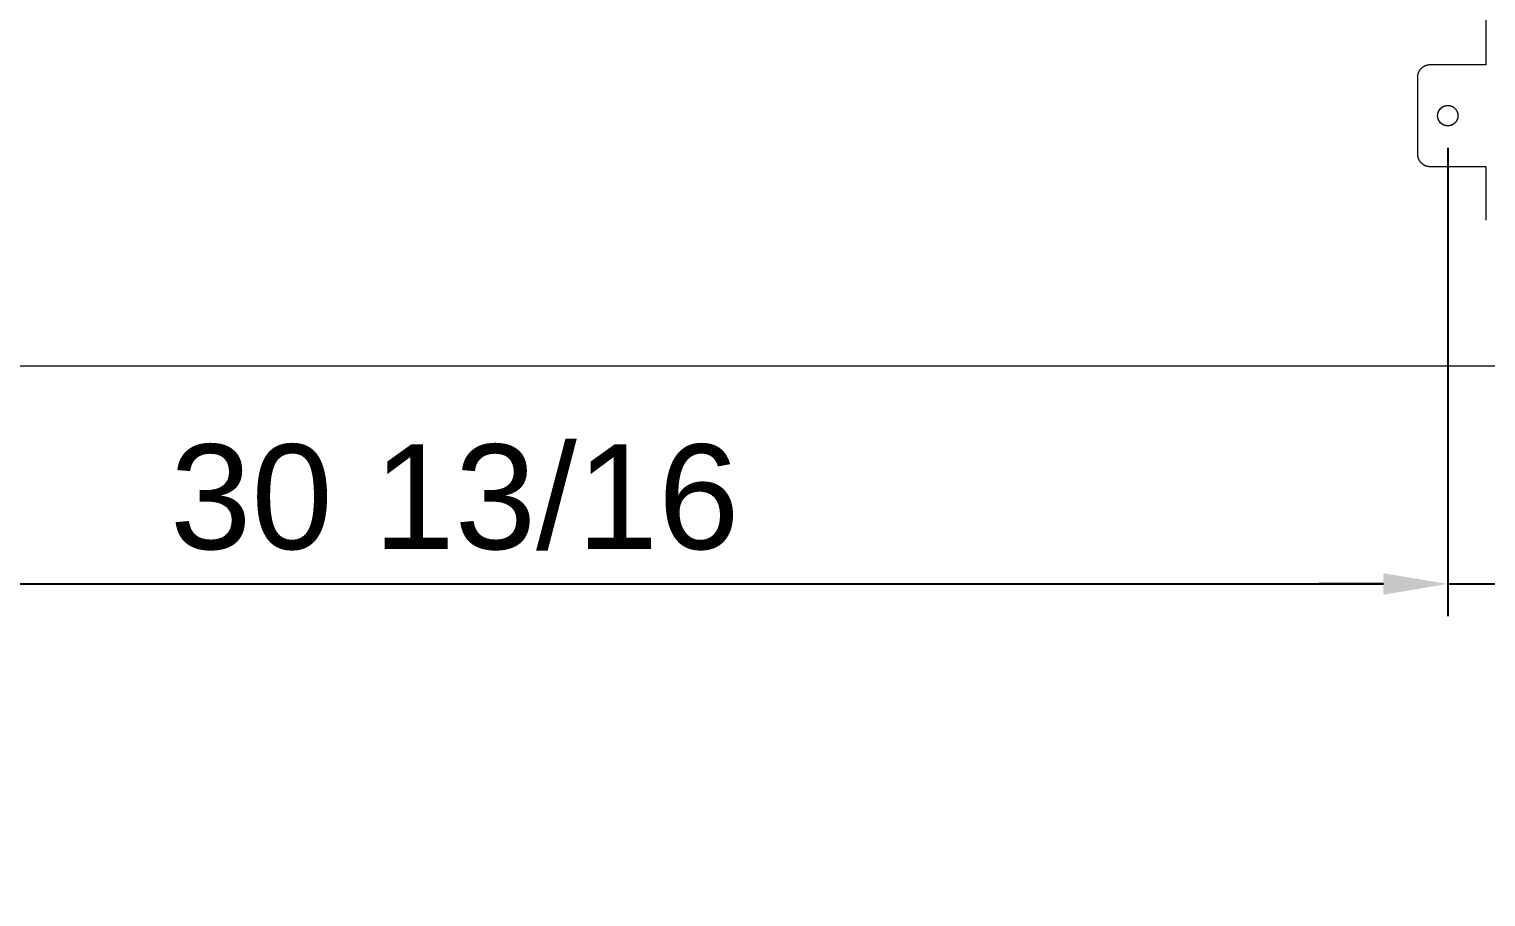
# Model space of a CAD drawing. Header units: inches. Extents: x -12 to 176, y -4 to 123.
# Drawn here: x 13.36 to 35.97, y -3.51 to 9.95 of the extents above; entities that cross this region are included whole.
import ezdxf

# ---------------------------------------------------------------- set-up
doc = ezdxf.new("R2010")
doc.units = ezdxf.units.IN
doc.layers.add('ZANO_R', color=7, linetype='Continuous', lineweight=0)
doc.layers.add('ZANO_W', color=1, linetype='Continuous', lineweight=0)
doc.styles.get("Standard").update_dxf_attribs({"font": 'arial.ttf'})
doc.dimstyles.new('amerykanie', dxfattribs={"dimtxt": 50, "dimasz": 50, "dimexe": 0.5, "dimexo": 0.5, "dimgap": 1, "dimtad": 1, "dimdec": 0, "dimzin": 0, "dimlunit": 5, "dimtxsty": 'Standard', "dimcen": 0.09, "dimclrd": 1, "dimclre": 1, "dimclrt": 1, "dimazin": 0, "dimtfac": 1, "dimtdec": 0, "dimtmove": 0, "dimatfit": 3, "dimfxl": 1, "dimtzin": 0, "dimarcsym": 1})

# ---------------------------------------------------------------- blocks, each defined once
blk = doc.blocks.new('*D362')
at = {"layer": 'ZANO_W', "color": 1, "lineweight": -2}
for p, q in [((4.559, 8.105), (4.559, 0.841)), ((35.378, 8.105), (35.378, 0.841)), ((5.559, 1.341), (34.378, 1.341))]:
    blk.add_line(p, q, dxfattribs=at)
at = {"layer": 'ZANO_W', "color": 1}
for points in [[(5.559, 1.507), (5.559, 1.174), (4.559, 1.341)], [(34.378, 1.174), (34.378, 1.507), (35.378, 1.341)]]:
    blk.add_solid(points, dxfattribs=at)
at = {"layer": 'ZANO_W', "color": 1, "insert": (19.968, 2.682), "char_height": 1.625, "attachment_point": 5}
blk.add_mtext('30 13/16', dxfattribs=at)
blk = doc.blocks.new('*D363')
at = {"layer": 'ZANO_W', "color": 1, "lineweight": -2}
for p, q in [((35.378, 8.105), (35.378, 0.841)), ((37.819, 8.105), (37.819, 0.841)), ((34.378, 1.341), (33.378, 1.341)), ((35.378, 1.341), (37.819, 1.341)), ((37.73, -2.43), (36.598, 1.341)), ((38.819, 1.341), (39.819, 1.341)), ((44.87, -2.43), (37.73, -2.43))]:
    blk.add_line(p, q, dxfattribs=at)
at = {"layer": 'ZANO_W', "color": 1}
for points in [[(34.378, 1.174), (34.378, 1.507), (35.378, 1.341)], [(38.819, 1.507), (38.819, 1.174), (37.819, 1.341)]]:
    blk.add_solid(points, dxfattribs=at)
at = {"layer": 'ZANO_W', "color": 1, "insert": (41.3, -1.09), "char_height": 1.625, "attachment_point": 5}
blk.add_mtext('2 7/16', dxfattribs=at)

msp = doc.modelspace()

# ---------------------------------------------------------------- linework, layer by layer
at = {"layer": 'ZANO_R'}
for p, q in [((35.96845, 16.59677), (35.96845, 9.39204)), ((34.92175, 9.27362), (34.91918, 9.26741)), ((34.92454, 9.27974), (34.92175, 9.27362)), ((34.92753, 9.28576), (34.92454, 9.27974)), ((34.93072, 9.29167), (34.92753, 9.28576)), ((34.93411, 9.29747), (34.93072, 9.29167)), ((34.9377, 9.30315), (34.93411, 9.29747)), ((34.94149, 9.30871), (34.9377, 9.30315)), ((34.94546, 9.31414), (34.94149, 9.30871)), ((34.94961, 9.31942), (34.94546, 9.31414)), ((34.95394, 9.32456), (34.94961, 9.31942)), ((34.95844, 9.32955), (34.95394, 9.32456)), ((34.96311, 9.33439), (34.95844, 9.32955)), ((34.96795, 9.33906), (34.96311, 9.33439)), ((34.97294, 9.34356), (34.96795, 9.33906)), ((34.97808, 9.34789), (34.97294, 9.34356)), ((34.98336, 9.35204), (34.97808, 9.34789)), ((34.98879, 9.35601), (34.98336, 9.35204)), ((34.99434, 9.35979), (34.98879, 9.35601)), ((35.00003, 9.36338), (34.99434, 9.35979)), ((35.00583, 9.36678), (35.00003, 9.36338)), ((35.01174, 9.36997), (35.00583, 9.36678)), ((35.01776, 9.37296), (35.01174, 9.36997)), ((35.02388, 9.37575), (35.01776, 9.37296)), ((35.03009, 9.37832), (35.02388, 9.37575)), ((35.03639, 9.38068), (35.03009, 9.37832)), ((35.04276, 9.38282), (35.03639, 9.38068)), ((35.0492, 9.38474), (35.04276, 9.38282)), ((35.0557, 9.38645), (35.0492, 9.38474)), ((35.06226, 9.38792), (35.0557, 9.38645)), ((35.06886, 9.38918), (35.06226, 9.38792)), ((35.0755, 9.39021), (35.06886, 9.38918)), ((35.08218, 9.39101), (35.0755, 9.39021)), ((35.08887, 9.39158), (35.08218, 9.39101)), ((35.09559, 9.39193), (35.08887, 9.39158)), ((35.10231, 9.39204), (35.09559, 9.39193)), ((35.96845, 9.39204), (35.10231, 9.39204)), ((34.90557, 9.20191), (34.90546, 9.19519)), ((34.90546, 9.19519), (34.90546, 8.01409)), ((34.90592, 9.20863), (34.90557, 9.20191)), ((34.90649, 9.21532), (34.90592, 9.20863)), ((34.90729, 9.222), (34.90649, 9.21532)), ((34.90832, 9.22864), (34.90729, 9.222)), ((34.90957, 9.23524), (34.90832, 9.22864)), ((34.91105, 9.2418), (34.90957, 9.23524)), ((34.91276, 9.2483), (34.91105, 9.2418)), ((34.91468, 9.25474), (34.91276, 9.2483)), ((34.91682, 9.26111), (34.91468, 9.25474)), ((34.91918, 9.26741), (34.91682, 9.26111)), ((35.22042, 8.60464), (35.22051, 8.61008)), ((35.22051, 8.5992), (35.22042, 8.60464)), ((35.22051, 8.61008), (35.22079, 8.6155)), ((35.22079, 8.59378), (35.22051, 8.5992)), ((35.22079, 8.6155), (35.22126, 8.62092)), ((35.22126, 8.58836), (35.22079, 8.59378)), ((35.22126, 8.62092), (35.22192, 8.62632)), ((35.22192, 8.62632), (35.22276, 8.63169)), ((35.22276, 8.63169), (35.22378, 8.63703)), ((35.22378, 8.63703), (35.22499, 8.64233)), ((35.22499, 8.64233), (35.22639, 8.64758)), ((35.22639, 8.64758), (35.22796, 8.65279)), ((35.22796, 8.65279), (35.22971, 8.65793)), ((35.22971, 8.65793), (35.23164, 8.66302)), ((35.23164, 8.66302), (35.23374, 8.66803)), ((35.23374, 8.66803), (35.23601, 8.67297)), ((35.23601, 8.67297), (35.23846, 8.67782)), ((35.23846, 8.67782), (35.24107, 8.68259)), ((35.24107, 8.68259), (35.24384, 8.68727)), ((35.24384, 8.68727), (35.24677, 8.69185)), ((35.24677, 8.69185), (35.24986, 8.69632)), ((35.24986, 8.69632), (35.2531, 8.70069)), ((35.2531, 8.70069), (35.25649, 8.70494)), ((35.25649, 8.70494), (35.26002, 8.70907)), ((35.26002, 8.70907), (35.2637, 8.71308)), ((35.2637, 8.71308), (35.26751, 8.71695)), ((35.26751, 8.71695), (35.27145, 8.7207)), ((35.27145, 8.7207), (35.27552, 8.7243)), ((35.27552, 8.7243), (35.27971, 8.72776)), ((35.27971, 8.72776), (35.28402, 8.73108)), ((35.28402, 8.73108), (35.28844, 8.73424)), ((35.28844, 8.73424), (35.29297, 8.73725)), ((35.29297, 8.73725), (35.29759, 8.74011)), ((35.29759, 8.74011), (35.30232, 8.7428)), ((35.30232, 8.7428), (35.30713, 8.74532)), ((35.30713, 8.74532), (35.31203, 8.74768)), ((35.31203, 8.74768), (35.31701, 8.74987)), ((35.31701, 8.74987), (35.32206, 8.75189)), ((35.32206, 8.75189), (35.32717, 8.75373)), ((35.32717, 8.75373), (35.33235, 8.75539)), ((35.33235, 8.75539), (35.33758, 8.75687)), ((35.33758, 8.75687), (35.34286, 8.75817)), ((35.34286, 8.75817), (35.34818, 8.75929)), ((35.34818, 8.75929), (35.35353, 8.76022)), ((35.35353, 8.76022), (35.35892, 8.76097)), ((35.35892, 8.76097), (35.36432, 8.76153)), ((35.36432, 8.76153), (35.36975, 8.76191)), ((35.36975, 8.76191), (35.37518, 8.7621)), ((35.37518, 8.7621), (35.38062, 8.7621)), ((35.38062, 8.7621), (35.38605, 8.76191)), ((35.38605, 8.76191), (35.39147, 8.76153)), ((35.39147, 8.76153), (35.39688, 8.76097)), ((35.39688, 8.76097), (35.40227, 8.76022)), ((35.40227, 8.76022), (35.40762, 8.75929)), ((35.40762, 8.75929), (35.41294, 8.75817)), ((35.41294, 8.75817), (35.41822, 8.75687)), ((35.41822, 8.75687), (35.42345, 8.75539)), ((35.42345, 8.75539), (35.42863, 8.75373)), ((35.42863, 8.75373), (35.43374, 8.75189)), ((35.43374, 8.75189), (35.43879, 8.74987)), ((35.43879, 8.74987), (35.44377, 8.74768)), ((35.44377, 8.74768), (35.44867, 8.74532)), ((35.44867, 8.74532), (35.45348, 8.7428)), ((35.45348, 8.7428), (35.4582, 8.74011)), ((35.4582, 8.74011), (35.46283, 8.73725)), ((35.46283, 8.73725), (35.46736, 8.73424)), ((35.46736, 8.73424), (35.47178, 8.73108)), ((35.47178, 8.73108), (35.47609, 8.72776)), ((35.47609, 8.72776), (35.48028, 8.7243)), ((35.48028, 8.7243), (35.48435, 8.7207)), ((35.48435, 8.7207), (35.48829, 8.71695)), ((35.48829, 8.71695), (35.4921, 8.71308)), ((35.4921, 8.71308), (35.49577, 8.70907)), ((35.49577, 8.70907), (35.49931, 8.70494)), ((35.49931, 8.70494), (35.5027, 8.70069)), ((35.5027, 8.70069), (35.50594, 8.69632)), ((35.50594, 8.69632), (35.50903, 8.69185)), ((35.50903, 8.69185), (35.51196, 8.68727)), ((35.51196, 8.68727), (35.51473, 8.68259)), ((35.51473, 8.68259), (35.51734, 8.67782)), ((35.51734, 8.67782), (35.51978, 8.67297)), ((35.51978, 8.67297), (35.52206, 8.66803)), ((35.52206, 8.66803), (35.52416, 8.66302)), ((35.52416, 8.66302), (35.52609, 8.65793)), ((35.52609, 8.65793), (35.52784, 8.65279)), ((35.52784, 8.65279), (35.52941, 8.64758)), ((35.52941, 8.64758), (35.5308, 8.64233)), ((35.5308, 8.64233), (35.53201, 8.63703)), ((35.53201, 8.63703), (35.53304, 8.63169)), ((35.53304, 8.63169), (35.53388, 8.62632)), ((35.53388, 8.62632), (35.53454, 8.62092)), ((35.53454, 8.62092), (35.535, 8.6155)), ((35.535, 8.59378), (35.53454, 8.58836)), ((35.535, 8.6155), (35.53529, 8.61008)), ((35.53529, 8.5992), (35.535, 8.59378)), ((35.53529, 8.61008), (35.53538, 8.60464)), ((35.53538, 8.60464), (35.53529, 8.5992)), ((35.22192, 8.58296), (35.22126, 8.58836)), ((35.22276, 8.57759), (35.22192, 8.58296)), ((35.22378, 8.57225), (35.22276, 8.57759)), ((35.22499, 8.56695), (35.22378, 8.57225)), ((35.22639, 8.5617), (35.22499, 8.56695)), ((35.22796, 8.55649), (35.22639, 8.5617)), ((35.22971, 8.55135), (35.22796, 8.55649)), ((35.23164, 8.54626), (35.22971, 8.55135)), ((35.23374, 8.54125), (35.23164, 8.54626)), ((35.23601, 8.53631), (35.23374, 8.54125)), ((35.23846, 8.53146), (35.23601, 8.53631)), ((35.24107, 8.52669), (35.23846, 8.53146)), ((35.24384, 8.52201), (35.24107, 8.52669)), ((35.24677, 8.51743), (35.24384, 8.52201)), ((35.24986, 8.51296), (35.24677, 8.51743)), ((35.2531, 8.50859), (35.24986, 8.51296)), ((35.25649, 8.50434), (35.2531, 8.50859)), ((35.26002, 8.50021), (35.25649, 8.50434)), ((35.2637, 8.4962), (35.26002, 8.50021)), ((35.26751, 8.49233), (35.2637, 8.4962)), ((35.27145, 8.48858), (35.26751, 8.49233)), ((35.27552, 8.48498), (35.27145, 8.48858)), ((35.27971, 8.48152), (35.27552, 8.48498)), ((35.28402, 8.4782), (35.27971, 8.48152)), ((35.28844, 8.47504), (35.28402, 8.4782)), ((35.29297, 8.47203), (35.28844, 8.47504)), ((35.29759, 8.46917), (35.29297, 8.47203)), ((35.30232, 8.46648), (35.29759, 8.46917)), ((35.30713, 8.46396), (35.30232, 8.46648)), ((35.31203, 8.4616), (35.30713, 8.46396)), ((35.31701, 8.45941), (35.31203, 8.4616)), ((35.32206, 8.45739), (35.31701, 8.45941)), ((35.32717, 8.45555), (35.32206, 8.45739)), ((35.33235, 8.45389), (35.32717, 8.45555)), ((35.33758, 8.45241), (35.33235, 8.45389)), ((35.34286, 8.45111), (35.33758, 8.45241)), ((35.34818, 8.44999), (35.34286, 8.45111)), ((35.35353, 8.44906), (35.34818, 8.44999)), ((35.35892, 8.44831), (35.35353, 8.44906)), ((35.36432, 8.44775), (35.35892, 8.44831)), ((35.36975, 8.44737), (35.36432, 8.44775)), ((35.37518, 8.44718), (35.36975, 8.44737)), ((35.38062, 8.44718), (35.37518, 8.44718)), ((35.38605, 8.44737), (35.38062, 8.44718)), ((35.39147, 8.44775), (35.38605, 8.44737)), ((35.39688, 8.44831), (35.39147, 8.44775)), ((35.40227, 8.44906), (35.39688, 8.44831)), ((35.40762, 8.44999), (35.40227, 8.44906)), ((35.41294, 8.45111), (35.40762, 8.44999)), ((35.41822, 8.45241), (35.41294, 8.45111)), ((35.42345, 8.45389), (35.41822, 8.45241)), ((35.42863, 8.45555), (35.42345, 8.45389)), ((35.43374, 8.45739), (35.42863, 8.45555)), ((35.43879, 8.45941), (35.43374, 8.45739)), ((35.44377, 8.4616), (35.43879, 8.45941)), ((35.44867, 8.46396), (35.44377, 8.4616)), ((35.45348, 8.46648), (35.44867, 8.46396)), ((35.4582, 8.46917), (35.45348, 8.46648)), ((35.46283, 8.47203), (35.4582, 8.46917)), ((35.46736, 8.47504), (35.46283, 8.47203)), ((35.47178, 8.4782), (35.46736, 8.47504)), ((35.47609, 8.48152), (35.47178, 8.4782)), ((35.48028, 8.48498), (35.47609, 8.48152)), ((35.48435, 8.48858), (35.48028, 8.48498)), ((35.48829, 8.49233), (35.48435, 8.48858)), ((35.4921, 8.4962), (35.48829, 8.49233)), ((35.49577, 8.50021), (35.4921, 8.4962)), ((35.49931, 8.50434), (35.49577, 8.50021)), ((35.5027, 8.50859), (35.49931, 8.50434)), ((35.50594, 8.51296), (35.5027, 8.50859)), ((35.50903, 8.51743), (35.50594, 8.51296)), ((35.51196, 8.52201), (35.50903, 8.51743)), ((35.51473, 8.52669), (35.51196, 8.52201)), ((35.51734, 8.53146), (35.51473, 8.52669)), ((35.51978, 8.53631), (35.51734, 8.53146)), ((35.52206, 8.54125), (35.51978, 8.53631)), ((35.52416, 8.54626), (35.52206, 8.54125)), ((35.52609, 8.55135), (35.52416, 8.54626)), ((35.52784, 8.55649), (35.52609, 8.55135)), ((35.52941, 8.5617), (35.52784, 8.55649)), ((35.5308, 8.56695), (35.52941, 8.5617)), ((35.53201, 8.57225), (35.5308, 8.56695)), ((35.53304, 8.57759), (35.53201, 8.57225)), ((35.53388, 8.58296), (35.53304, 8.57759)), ((35.53454, 8.58836), (35.53388, 8.58296)), ((34.90546, 8.01409), (34.90557, 8.00737)), ((34.90557, 8.00737), (34.90592, 8.00065)), ((34.90592, 8.00065), (34.90649, 7.99396)), ((34.90649, 7.99396), (34.90729, 7.98728)), ((34.90729, 7.98728), (34.90832, 7.98064)), ((34.90832, 7.98064), (34.90957, 7.97404)), ((34.90957, 7.97404), (34.91105, 7.96748)), ((34.91105, 7.96748), (34.91276, 7.96098)), ((34.91276, 7.96098), (34.91468, 7.95454)), ((34.91468, 7.95454), (34.91682, 7.94817)), ((34.91682, 7.94817), (34.91918, 7.94187)), ((34.91918, 7.94187), (34.92175, 7.93566)), ((34.92175, 7.93566), (34.92454, 7.92954)), ((34.92454, 7.92954), (34.92753, 7.92352)), ((34.92753, 7.92352), (34.93072, 7.91761)), ((34.93072, 7.91761), (34.93411, 7.91181)), ((34.93411, 7.91181), (34.9377, 7.90613)), ((34.9377, 7.90613), (34.94149, 7.90057)), ((34.94149, 7.90057), (34.94546, 7.89514)), ((34.94546, 7.89514), (34.94961, 7.88986)), ((34.94961, 7.88986), (34.95394, 7.88472)), ((34.95394, 7.88472), (34.95844, 7.87973)), ((34.95844, 7.87973), (34.96311, 7.87489)), ((34.96311, 7.87489), (34.96795, 7.87022)), ((34.96795, 7.87022), (34.97294, 7.86572)), ((34.97294, 7.86572), (34.97808, 7.86139)), ((34.97808, 7.86139), (34.98336, 7.85724)), ((34.98336, 7.85724), (34.98879, 7.85327)), ((34.98879, 7.85327), (34.99434, 7.84949)), ((34.99434, 7.84949), (35.00003, 7.8459)), ((35.00003, 7.8459), (35.00583, 7.8425)), ((35.00583, 7.8425), (35.01174, 7.83931)), ((35.01174, 7.83931), (35.01776, 7.83632)), ((35.01776, 7.83632), (35.02388, 7.83353)), ((35.02388, 7.83353), (35.03009, 7.83096)), ((35.03009, 7.83096), (35.03639, 7.8286)), ((35.03639, 7.8286), (35.04276, 7.82646)), ((35.04276, 7.82646), (35.0492, 7.82454)), ((35.0492, 7.82454), (35.0557, 7.82283)), ((35.0557, 7.82283), (35.06226, 7.82135)), ((35.06226, 7.82135), (35.06886, 7.8201)), ((35.06886, 7.8201), (35.0755, 7.81907)), ((35.0755, 7.81907), (35.08218, 7.81827)), ((35.08218, 7.81827), (35.08887, 7.8177)), ((35.08887, 7.8177), (35.09559, 7.81735)), ((35.09559, 7.81735), (35.10231, 7.81724)), ((35.10231, 7.81724), (35.96845, 7.81724)), ((35.96845, 7.81724), (35.96845, 6.99047)), ((35.96845, 6.99047), (35.96857, 6.98374))]:
    msp.add_line(p, q, dxfattribs=at)
msp.add_lwpolyline([(-3.24405, 20.46778), (76.4408, 20.46778), (76.4408, 4.71973), (-3.24405, 4.71973)], close=True, dxfattribs=at)
msp.add_circle((35.37791, 8.60463), 0.15746, dxfattribs=at)

# ---------------------------------------------------------------- dimensions: what is measured, and where the dimension line sits
at = {"layer": 'ZANO_W'}
for base, p1, p2, picture, middle in [((35.377912, 1.340808), (4.558963, 8.604656), (35.377912, 8.604627), '*D362', (19.968438, 2.681573)), ((37.81883, 1.34081), (35.37791, 8.60463), (37.81883, 8.60463), '*D363', (38.22956, -1.08962))]:
    dim = msp.add_linear_dim(base=base, p1=p1, p2=p2, dimstyle='amerykanie', override={"dimtxt": 1.625, "dimasz": 1, "dimgap": 0.5, "dimdec": 4, "dimaunit": 1, "dimadec": 1, "dimtdec": 4, "dimtmove": 1, "dimfrac": 2}, dxfattribs=at)
    dim.commit()
    dim.dimension.update_dxf_attribs({"geometry": picture, "text_midpoint": middle})

doc.saveas('drawing.dxf')
